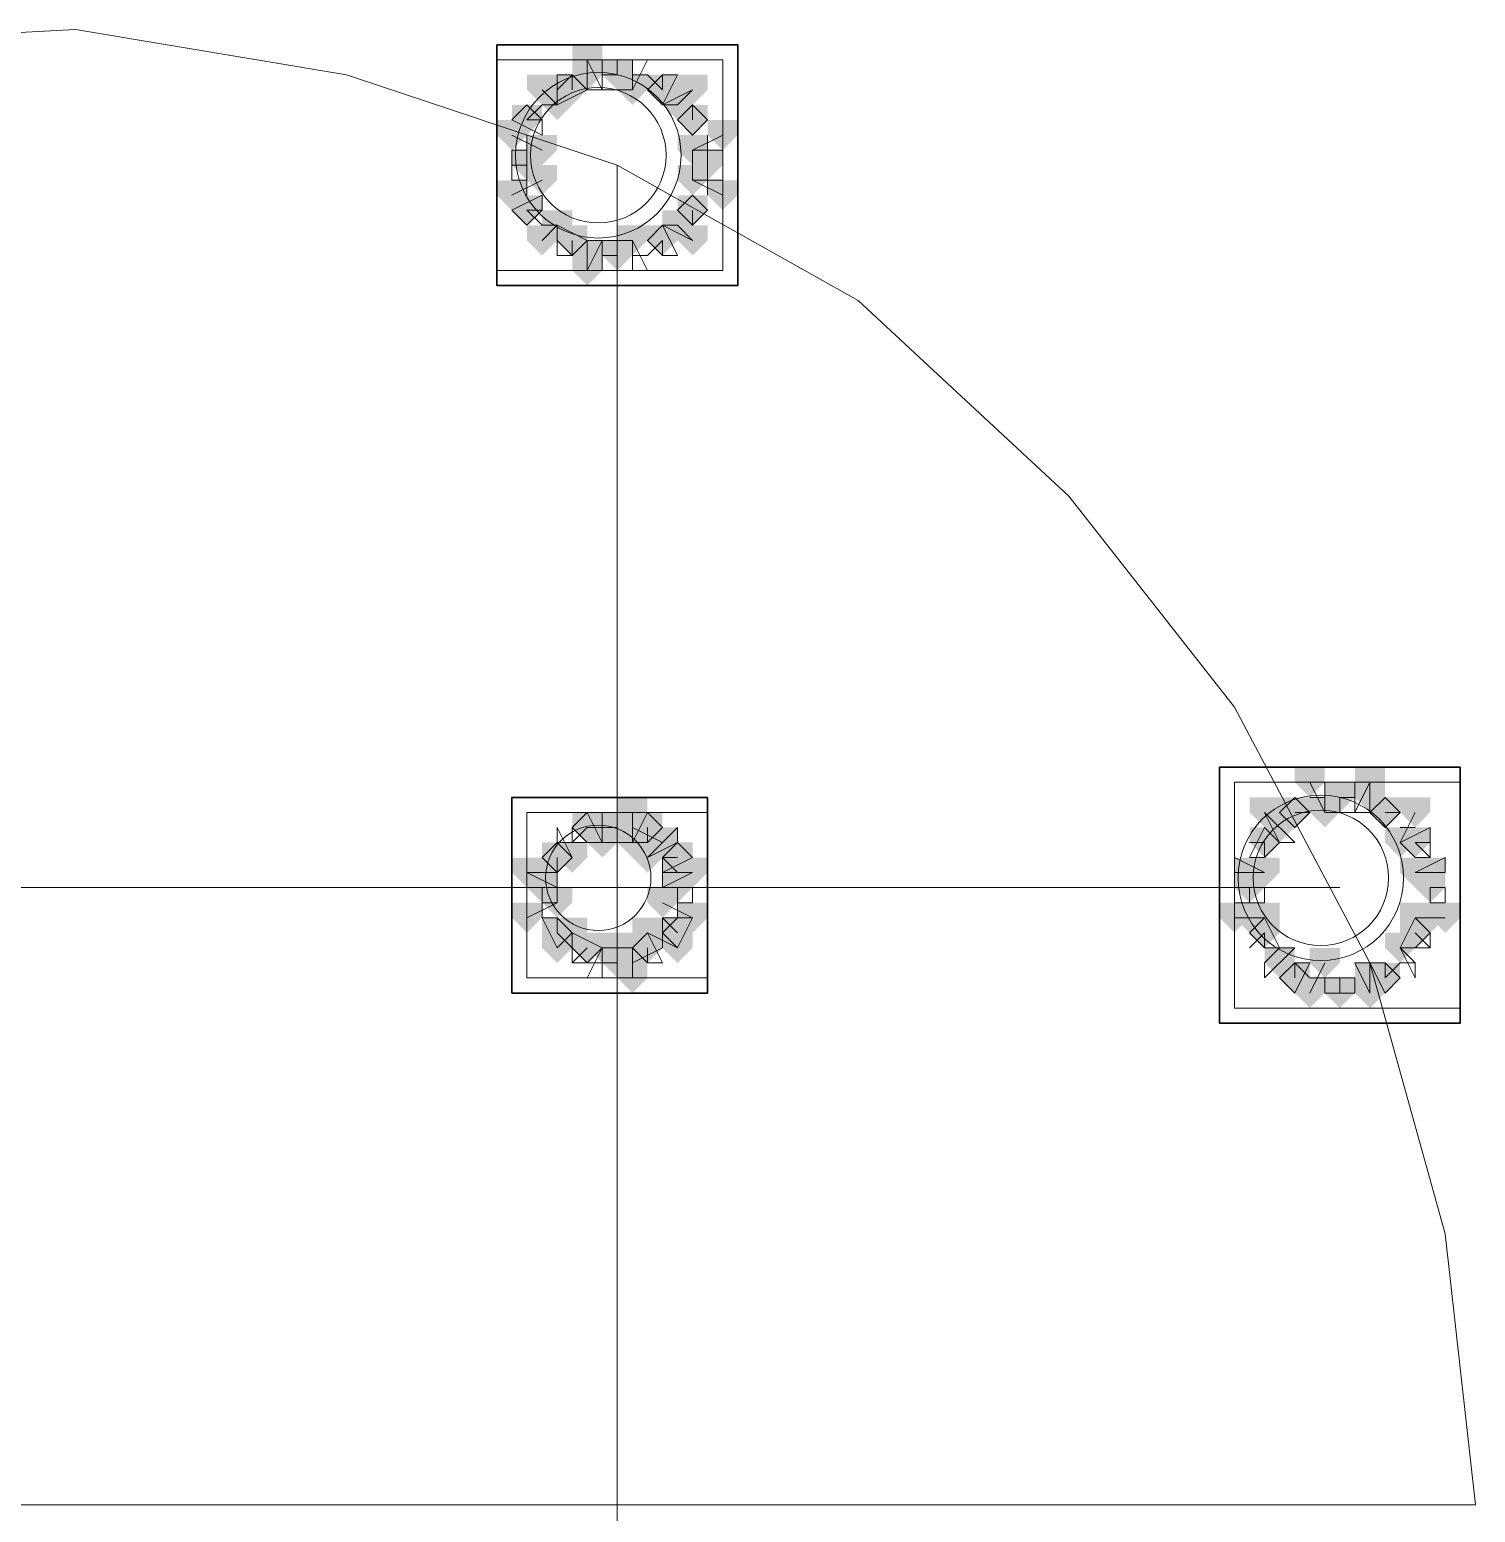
# Model space of a CAD drawing. Header units: millimetres. Extents: x 2315 to 4619, y 1334 to 1897.
# Drawn here: x 3472.16 to 3478.03, y 1541.67 to 1547.68 of the extents above; entities that cross this region are included whole.
import ezdxf

# ---------------------------------------------------------------- set-up
doc = ezdxf.new("R2010")
doc.units = ezdxf.units.MM
for name, color, linetype, true_color in [('PDF_10', 7, 'Continuous', 0x00b85c), ('PDF_AXIS', 7, 'Continuous', 0x00b85c), ('PDF_柱构件', 7, 'Continuous', 0x00b85c), ('PDF_转运站初步方案', 7, 'Continuous', 0x00b85c)]:
    doc.layers.add(name, color=color, linetype=linetype, true_color=true_color)
doc.layers.add('PDF_中心线层', color=1, linetype='Continuous')
doc.layers.add('PDF_粗实线层', color=7, linetype='Continuous')

msp = doc.modelspace()

# ---------------------------------------------------------------- hatches: boundary and pattern name
at = {"layer": 'PDF_10', "transparency": 33554559}
for points in [[(3474.5482, 1547.5601), (3474.4871, 1547.5601), (3474.4871, 1547.499), (3474.5482, 1547.4379), (3474.6093, 1547.499), (3474.6093, 1547.5601)], [(3474.5482, 1547.5601), (3474.4871, 1547.5601), (3474.4871, 1547.499), (3474.5482, 1547.4379), (3474.6093, 1547.499), (3474.6093, 1547.5601)], [(3474.365, 1547.499), (3474.3039, 1547.499), (3474.3039, 1547.4379), (3474.365, 1547.3768), (3474.426, 1547.4379), (3474.426, 1547.499)], [(3474.365, 1547.499), (3474.3039, 1547.499), (3474.3039, 1547.4379), (3474.365, 1547.3768), (3474.426, 1547.4379), (3474.426, 1547.499)], [(3474.7315, 1547.499), (3474.6704, 1547.499), (3474.6704, 1547.4379), (3474.7315, 1547.3768), (3474.7925, 1547.4379), (3474.7925, 1547.499)], [(3474.7315, 1547.499), (3474.6704, 1547.499), (3474.6704, 1547.4379), (3474.7315, 1547.3768), (3474.7925, 1547.4379), (3474.7925, 1547.499)], [(3474.1817, 1547.3768), (3474.1206, 1547.3768), (3474.1206, 1547.3157), (3474.1817, 1547.2547), (3474.2428, 1547.3157), (3474.2428, 1547.3768)], [(3474.1817, 1547.3768), (3474.1206, 1547.3768), (3474.1206, 1547.3157), (3474.1817, 1547.2547), (3474.2428, 1547.3157), (3474.2428, 1547.3768)], [(3474.8536, 1547.3768), (3474.7925, 1547.3768), (3474.7925, 1547.3157), (3474.8536, 1547.2547), (3474.9147, 1547.3157), (3474.9147, 1547.3768)], [(3474.8536, 1547.3768), (3474.7925, 1547.3768), (3474.7925, 1547.3157), (3474.8536, 1547.2547), (3474.9147, 1547.3157), (3474.9147, 1547.3768)], [(3474.8536, 1547.3768), (3474.7925, 1547.3768), (3474.7925, 1547.3157), (3474.8536, 1547.2547), (3474.9147, 1547.3157), (3474.9147, 1547.3768)], [(3474.1817, 1547.1936), (3474.1206, 1547.1936), (3474.1206, 1547.1325), (3474.1817, 1547.0714), (3474.2428, 1547.1325), (3474.2428, 1547.1936)], [(3474.1817, 1547.1936), (3474.1206, 1547.1936), (3474.1206, 1547.1325), (3474.1817, 1547.0714), (3474.2428, 1547.1325), (3474.2428, 1547.1936)], [(3474.9147, 1547.1936), (3474.8536, 1547.1936), (3474.8536, 1547.1325), (3474.9147, 1547.0714), (3474.9758, 1547.1325), (3474.9758, 1547.1936)], [(3474.9147, 1547.1936), (3474.8536, 1547.1936), (3474.8536, 1547.1325), (3474.9147, 1547.0714), (3474.9758, 1547.1325), (3474.9758, 1547.1936)], [(3474.9147, 1547.1936), (3474.8536, 1547.1936), (3474.8536, 1547.1325), (3474.9147, 1547.0714), (3474.9758, 1547.1325), (3474.9758, 1547.1936)], [(3474.1817, 1547.0103), (3474.1206, 1547.0103), (3474.1206, 1546.9493), (3474.1817, 1546.8882), (3474.2428, 1546.9493), (3474.2428, 1547.0103)], [(3474.1817, 1547.0103), (3474.1206, 1547.0103), (3474.1206, 1546.9493), (3474.1817, 1546.8882), (3474.2428, 1546.9493), (3474.2428, 1547.0103)], [(3474.8536, 1547.0103), (3474.7925, 1547.0103), (3474.7925, 1546.9493), (3474.8536, 1546.8882), (3474.9147, 1546.9493), (3474.9147, 1547.0103)], [(3474.8536, 1547.0103), (3474.7925, 1547.0103), (3474.7925, 1546.9493), (3474.8536, 1546.8882), (3474.9147, 1546.9493), (3474.9147, 1547.0103)], [(3474.8536, 1547.0103), (3474.7925, 1547.0103), (3474.7925, 1546.9493), (3474.8536, 1546.8882), (3474.9147, 1546.9493), (3474.9147, 1547.0103)], [(3474.365, 1546.8882), (3474.3039, 1546.8882), (3474.3039, 1546.8271), (3474.365, 1546.766), (3474.426, 1546.8271), (3474.426, 1546.8882)], [(3474.365, 1546.8882), (3474.3039, 1546.8882), (3474.3039, 1546.8271), (3474.365, 1546.766), (3474.426, 1546.8271), (3474.426, 1546.8882)], [(3474.7315, 1546.8882), (3474.6704, 1546.8882), (3474.6704, 1546.8271), (3474.7315, 1546.766), (3474.7925, 1546.8271), (3474.7925, 1546.8882)], [(3474.7315, 1546.8882), (3474.6704, 1546.8882), (3474.6704, 1546.8271), (3474.7315, 1546.766), (3474.7925, 1546.8271), (3474.7925, 1546.8882)], [(3474.5482, 1546.8271), (3474.4871, 1546.8271), (3474.4871, 1546.766), (3474.5482, 1546.7049), (3474.6093, 1546.766), (3474.6093, 1546.8271)], [(3474.5482, 1546.8271), (3474.4871, 1546.8271), (3474.4871, 1546.766), (3474.5482, 1546.7049), (3474.6093, 1546.766), (3474.6093, 1546.8271)], [(3477.4801, 1544.6282), (3477.419, 1544.6282), (3477.419, 1544.5671), (3477.4801, 1544.506), (3477.5412, 1544.5671), (3477.5412, 1544.6282)], [(3477.4801, 1544.6282), (3477.419, 1544.6282), (3477.419, 1544.5671), (3477.4801, 1544.506), (3477.5412, 1544.5671), (3477.5412, 1544.6282)], [(3477.2969, 1544.5671), (3477.2358, 1544.5671), (3477.2358, 1544.506), (3477.2969, 1544.4449), (3477.3579, 1544.506), (3477.3579, 1544.5671)], [(3477.2969, 1544.5671), (3477.2358, 1544.5671), (3477.2358, 1544.506), (3477.2969, 1544.4449), (3477.3579, 1544.506), (3477.3579, 1544.5671)], [(3477.2969, 1544.5671), (3477.2358, 1544.5671), (3477.2358, 1544.506), (3477.2969, 1544.4449), (3477.3579, 1544.506), (3477.3579, 1544.5671)], [(3477.6633, 1544.5671), (3477.6023, 1544.5671), (3477.6023, 1544.506), (3477.6633, 1544.4449), (3477.7244, 1544.506), (3477.7244, 1544.5671)], [(3477.6633, 1544.5671), (3477.6023, 1544.5671), (3477.6023, 1544.506), (3477.6633, 1544.4449), (3477.7244, 1544.506), (3477.7244, 1544.5671)], [(3477.6633, 1544.5671), (3477.6023, 1544.5671), (3477.6023, 1544.506), (3477.6633, 1544.4449), (3477.7244, 1544.506), (3477.7244, 1544.5671)], [(3474.426, 1544.506), (3474.365, 1544.506), (3474.365, 1544.4449), (3474.426, 1544.3839), (3474.4871, 1544.4449), (3474.4871, 1544.506)], [(3474.426, 1544.506), (3474.365, 1544.506), (3474.365, 1544.4449), (3474.426, 1544.3839), (3474.4871, 1544.4449), (3474.4871, 1544.506)], [(3474.5482, 1544.506), (3474.4871, 1544.506), (3474.4871, 1544.4449), (3474.5482, 1544.3839), (3474.6093, 1544.4449), (3474.6093, 1544.506)], [(3474.5482, 1544.506), (3474.4871, 1544.506), (3474.4871, 1544.4449), (3474.5482, 1544.3839), (3474.6093, 1544.4449), (3474.6093, 1544.506)], [(3474.6704, 1544.506), (3474.6093, 1544.506), (3474.6093, 1544.4449), (3474.6704, 1544.3839), (3474.7315, 1544.4449), (3474.7315, 1544.506)], [(3474.6704, 1544.506), (3474.6093, 1544.506), (3474.6093, 1544.4449), (3474.6704, 1544.3839), (3474.7315, 1544.4449), (3474.7315, 1544.506)], [(3477.1747, 1544.4449), (3477.1136, 1544.4449), (3477.1136, 1544.3839), (3477.1747, 1544.3228), (3477.2358, 1544.3839), (3477.2358, 1544.4449)], [(3477.1747, 1544.4449), (3477.1136, 1544.4449), (3477.1136, 1544.3839), (3477.1747, 1544.3228), (3477.2358, 1544.3839), (3477.2358, 1544.4449)], [(3477.7855, 1544.4449), (3477.7244, 1544.4449), (3477.7244, 1544.3839), (3477.7855, 1544.3228), (3477.8466, 1544.3839), (3477.8466, 1544.4449)], [(3477.7855, 1544.4449), (3477.7244, 1544.4449), (3477.7244, 1544.3839), (3477.7855, 1544.3228), (3477.8466, 1544.3839), (3477.8466, 1544.4449)], [(3474.3039, 1544.3839), (3474.2428, 1544.3839), (3474.2428, 1544.3228), (3474.3039, 1544.2617), (3474.365, 1544.3228), (3474.365, 1544.3839)], [(3474.3039, 1544.3839), (3474.2428, 1544.3839), (3474.2428, 1544.3228), (3474.3039, 1544.2617), (3474.365, 1544.3228), (3474.365, 1544.3839)], [(3474.3039, 1544.3839), (3474.2428, 1544.3839), (3474.2428, 1544.3228), (3474.3039, 1544.2617), (3474.365, 1544.3228), (3474.365, 1544.3839)], [(3474.7925, 1544.3839), (3474.7315, 1544.3839), (3474.7315, 1544.3228), (3474.7925, 1544.2617), (3474.8536, 1544.3228), (3474.8536, 1544.3839)], [(3474.7925, 1544.3839), (3474.7315, 1544.3839), (3474.7315, 1544.3228), (3474.7925, 1544.2617), (3474.8536, 1544.3228), (3474.8536, 1544.3839)], [(3474.2428, 1544.2617), (3474.1817, 1544.2617), (3474.1817, 1544.2006), (3474.2428, 1544.1395), (3474.3039, 1544.2006), (3474.3039, 1544.2617)], [(3474.2428, 1544.2617), (3474.1817, 1544.2617), (3474.1817, 1544.2006), (3474.2428, 1544.1395), (3474.3039, 1544.2006), (3474.3039, 1544.2617)], [(3474.7925, 1544.2617), (3474.7315, 1544.2617), (3474.7315, 1544.2006), (3474.7925, 1544.1395), (3474.8536, 1544.2006), (3474.8536, 1544.2617)], [(3474.7925, 1544.2617), (3474.7315, 1544.2617), (3474.7315, 1544.2006), (3474.7925, 1544.1395), (3474.8536, 1544.2006), (3474.8536, 1544.2617)], [(3477.1136, 1544.2617), (3477.0525, 1544.2617), (3477.0525, 1544.2006), (3477.1136, 1544.1395), (3477.1747, 1544.2006), (3477.1747, 1544.2617)], [(3477.1136, 1544.2617), (3477.0525, 1544.2617), (3477.0525, 1544.2006), (3477.1136, 1544.1395), (3477.1747, 1544.2006), (3477.1747, 1544.2617)], [(3477.1136, 1544.2617), (3477.0525, 1544.2617), (3477.0525, 1544.2006), (3477.1136, 1544.1395), (3477.1747, 1544.2006), (3477.1747, 1544.2617)], [(3477.8466, 1544.2617), (3477.7855, 1544.2617), (3477.7855, 1544.2006), (3477.8466, 1544.1395), (3477.9077, 1544.2006), (3477.9077, 1544.2617)], [(3477.8466, 1544.2617), (3477.7855, 1544.2617), (3477.7855, 1544.2006), (3477.8466, 1544.1395), (3477.9077, 1544.2006), (3477.9077, 1544.2617)], [(3474.3039, 1544.0784), (3474.2428, 1544.0784), (3474.2428, 1544.0174), (3474.3039, 1543.9563), (3474.365, 1544.0174), (3474.365, 1544.0784)], [(3474.3039, 1544.0784), (3474.2428, 1544.0784), (3474.2428, 1544.0174), (3474.3039, 1543.9563), (3474.365, 1544.0174), (3474.365, 1544.0784)], [(3474.7925, 1544.0784), (3474.7315, 1544.0784), (3474.7315, 1544.0174), (3474.7925, 1543.9563), (3474.8536, 1544.0174), (3474.8536, 1544.0784)], [(3474.7925, 1544.0784), (3474.7315, 1544.0784), (3474.7315, 1544.0174), (3474.7925, 1543.9563), (3474.8536, 1544.0174), (3474.8536, 1544.0784)], [(3477.1747, 1544.0784), (3477.1136, 1544.0784), (3477.1136, 1544.0174), (3477.1747, 1543.9563), (3477.2358, 1544.0174), (3477.2358, 1544.0784)], [(3477.1747, 1544.0784), (3477.1136, 1544.0784), (3477.1136, 1544.0174), (3477.1747, 1543.9563), (3477.2358, 1544.0174), (3477.2358, 1544.0784)], [(3477.7855, 1544.0784), (3477.7244, 1544.0784), (3477.7244, 1544.0174), (3477.7855, 1543.9563), (3477.8466, 1544.0174), (3477.8466, 1544.0784)], [(3477.7855, 1544.0784), (3477.7244, 1544.0784), (3477.7244, 1544.0174), (3477.7855, 1543.9563), (3477.8466, 1544.0174), (3477.8466, 1544.0784)], [(3474.426, 1544.0174), (3474.365, 1544.0174), (3474.365, 1543.9563), (3474.426, 1543.8952), (3474.4871, 1543.9563), (3474.4871, 1544.0174)], [(3474.426, 1544.0174), (3474.365, 1544.0174), (3474.365, 1543.9563), (3474.426, 1543.8952), (3474.4871, 1543.9563), (3474.4871, 1544.0174)], [(3474.6704, 1544.0174), (3474.6093, 1544.0174), (3474.6093, 1543.9563), (3474.6704, 1543.8952), (3474.7315, 1543.9563), (3474.7315, 1544.0174)], [(3474.6704, 1544.0174), (3474.6093, 1544.0174), (3474.6093, 1543.9563), (3474.6704, 1543.8952), (3474.7315, 1543.9563), (3474.7315, 1544.0174)], [(3474.5482, 1543.9563), (3474.4871, 1543.9563), (3474.4871, 1543.8952), (3474.5482, 1543.8341), (3474.6093, 1543.8952), (3474.6093, 1543.9563)], [(3474.5482, 1543.9563), (3474.4871, 1543.9563), (3474.4871, 1543.8952), (3474.5482, 1543.8341), (3474.6093, 1543.8952), (3474.6093, 1543.9563)], [(3477.2969, 1543.8952), (3477.2358, 1543.8952), (3477.2358, 1543.8341), (3477.2969, 1543.773), (3477.3579, 1543.8341), (3477.3579, 1543.8952)], [(3477.2969, 1543.8952), (3477.2358, 1543.8952), (3477.2358, 1543.8341), (3477.2969, 1543.773), (3477.3579, 1543.8341), (3477.3579, 1543.8952)], [(3477.6633, 1543.8952), (3477.6023, 1543.8952), (3477.6023, 1543.8341), (3477.6633, 1543.773), (3477.7244, 1543.8341), (3477.7244, 1543.8952)], [(3477.6633, 1543.8952), (3477.6023, 1543.8952), (3477.6023, 1543.8341), (3477.6633, 1543.773), (3477.7244, 1543.8341), (3477.7244, 1543.8952)], [(3477.4801, 1543.8341), (3477.419, 1543.8341), (3477.419, 1543.773), (3477.4801, 1543.712), (3477.5412, 1543.773), (3477.5412, 1543.8341)], [(3477.4801, 1543.8341), (3477.419, 1543.8341), (3477.419, 1543.773), (3477.4801, 1543.712), (3477.5412, 1543.773), (3477.5412, 1543.8341)]]:
    msp.add_hatch(color=256, dxfattribs=at).paths.add_polyline_path(points)
at = {"layer": 'PDF_柱构件', "transparency": 33554559}
for points in [[(3474.426, 1547.6211), (3474.365, 1547.6211), (3474.365, 1547.5601), (3474.426, 1547.499), (3474.4871, 1547.5601), (3474.4871, 1547.6211)], [(3474.426, 1547.5601), (3474.365, 1547.5601), (3474.365, 1547.499), (3474.426, 1547.4379), (3474.4871, 1547.499), (3474.4871, 1547.5601)], [(3474.2428, 1547.499), (3474.1817, 1547.499), (3474.1817, 1547.4379), (3474.2428, 1547.3768), (3474.3039, 1547.4379), (3474.3039, 1547.499)], [(3474.6093, 1547.499), (3474.5482, 1547.499), (3474.5482, 1547.4379), (3474.6093, 1547.3768), (3474.6704, 1547.4379), (3474.6704, 1547.499)], [(3474.8536, 1547.499), (3474.7925, 1547.499), (3474.7925, 1547.4379), (3474.8536, 1547.3768), (3474.9147, 1547.4379), (3474.9147, 1547.499)], [(3474.3039, 1547.4379), (3474.2428, 1547.4379), (3474.2428, 1547.3768), (3474.3039, 1547.3157), (3474.365, 1547.3768), (3474.365, 1547.4379)], [(3474.7925, 1547.4379), (3474.7315, 1547.4379), (3474.7315, 1547.3768), (3474.7925, 1547.3157), (3474.8536, 1547.3768), (3474.8536, 1547.4379)], [(3474.1206, 1547.3157), (3474.0596, 1547.3157), (3474.0596, 1547.2547), (3474.1206, 1547.1936), (3474.1817, 1547.2547), (3474.1817, 1547.3157)], [(3474.9758, 1547.3157), (3474.9147, 1547.3157), (3474.9147, 1547.2547), (3474.9758, 1547.1936), (3475.0369, 1547.2547), (3475.0369, 1547.3157)], [(3474.2428, 1547.2547), (3474.1817, 1547.2547), (3474.1817, 1547.1936), (3474.2428, 1547.1325), (3474.3039, 1547.1936), (3474.3039, 1547.2547)], [(3474.8536, 1547.2547), (3474.7925, 1547.2547), (3474.7925, 1547.1936), (3474.8536, 1547.1325), (3474.9147, 1547.1936), (3474.9147, 1547.2547)], [(3474.2428, 1547.1325), (3474.1817, 1547.1325), (3474.1817, 1547.0714), (3474.2428, 1547.0103), (3474.3039, 1547.0714), (3474.3039, 1547.1325)], [(3474.8536, 1547.1325), (3474.7925, 1547.1325), (3474.7925, 1547.0714), (3474.8536, 1547.0103), (3474.9147, 1547.0714), (3474.9147, 1547.1325)], [(3474.1206, 1547.0714), (3474.0596, 1547.0714), (3474.0596, 1547.0103), (3474.1206, 1546.9493), (3474.1817, 1547.0103), (3474.1817, 1547.0714)], [(3474.9758, 1547.0714), (3474.9147, 1547.0714), (3474.9147, 1547.0103), (3474.9758, 1546.9493), (3475.0369, 1547.0103), (3475.0369, 1547.0714)], [(3474.3039, 1546.9493), (3474.2428, 1546.9493), (3474.2428, 1546.8882), (3474.3039, 1546.8271), (3474.365, 1546.8882), (3474.365, 1546.9493)], [(3474.7925, 1546.9493), (3474.7315, 1546.9493), (3474.7315, 1546.8882), (3474.7925, 1546.8271), (3474.8536, 1546.8882), (3474.8536, 1546.9493)], [(3474.2428, 1546.8882), (3474.1817, 1546.8882), (3474.1817, 1546.8271), (3474.2428, 1546.766), (3474.3039, 1546.8271), (3474.3039, 1546.8882)], [(3474.6093, 1546.8882), (3474.5482, 1546.8882), (3474.5482, 1546.8271), (3474.6093, 1546.766), (3474.6704, 1546.8271), (3474.6704, 1546.8882)], [(3474.8536, 1546.8882), (3474.7925, 1546.8882), (3474.7925, 1546.8271), (3474.8536, 1546.766), (3474.9147, 1546.8271), (3474.9147, 1546.8882)], [(3474.426, 1546.8271), (3474.365, 1546.8271), (3474.365, 1546.766), (3474.426, 1546.7049), (3474.4871, 1546.766), (3474.4871, 1546.8271)], [(3474.426, 1546.766), (3474.365, 1546.766), (3474.365, 1546.7049), (3474.426, 1546.6439), (3474.4871, 1546.7049), (3474.4871, 1546.766)], [(3477.3579, 1544.6893), (3477.2969, 1544.6893), (3477.2969, 1544.6282), (3477.3579, 1544.5671), (3477.419, 1544.6282), (3477.419, 1544.6893)], [(3477.6023, 1544.6893), (3477.5412, 1544.6893), (3477.5412, 1544.6282), (3477.6023, 1544.5671), (3477.6633, 1544.6282), (3477.6633, 1544.6893)], [(3477.6023, 1544.6282), (3477.5412, 1544.6282), (3477.5412, 1544.5671), (3477.6023, 1544.506), (3477.6633, 1544.5671), (3477.6633, 1544.6282)], [(3474.6093, 1544.5671), (3474.5482, 1544.5671), (3474.5482, 1544.506), (3474.6093, 1544.4449), (3474.6704, 1544.506), (3474.6704, 1544.5671)], [(3477.1747, 1544.5671), (3477.1136, 1544.5671), (3477.1136, 1544.506), (3477.1747, 1544.4449), (3477.2358, 1544.506), (3477.2358, 1544.5671)], [(3477.419, 1544.5671), (3477.3579, 1544.5671), (3477.3579, 1544.506), (3477.419, 1544.4449), (3477.4801, 1544.506), (3477.4801, 1544.5671)], [(3477.7855, 1544.5671), (3477.7244, 1544.5671), (3477.7244, 1544.506), (3477.7855, 1544.4449), (3477.8466, 1544.506), (3477.8466, 1544.5671)], [(3474.6093, 1544.506), (3474.5482, 1544.506), (3474.5482, 1544.4449), (3474.6093, 1544.3839), (3474.6704, 1544.4449), (3474.6704, 1544.506)], [(3477.2358, 1544.506), (3477.1747, 1544.506), (3477.1747, 1544.4449), (3477.2358, 1544.3839), (3477.2969, 1544.4449), (3477.2969, 1544.506)], [(3474.4871, 1544.4449), (3474.426, 1544.4449), (3474.426, 1544.3839), (3474.4871, 1544.3228), (3474.5482, 1544.3839), (3474.5482, 1544.4449)], [(3474.6093, 1544.4449), (3474.5482, 1544.4449), (3474.5482, 1544.3839), (3474.6093, 1544.3228), (3474.6704, 1544.3839), (3474.6704, 1544.4449)], [(3474.7315, 1544.4449), (3474.6704, 1544.4449), (3474.6704, 1544.3839), (3474.7315, 1544.3228), (3474.7925, 1544.3839), (3474.7925, 1544.4449)], [(3477.7244, 1544.4449), (3477.6633, 1544.4449), (3477.6633, 1544.3839), (3477.7244, 1544.3228), (3477.7855, 1544.3839), (3477.7855, 1544.4449)], [(3474.365, 1544.3839), (3474.3039, 1544.3839), (3474.3039, 1544.3228), (3474.365, 1544.2617), (3474.426, 1544.3228), (3474.426, 1544.3839)], [(3474.6704, 1544.3839), (3474.6093, 1544.3839), (3474.6093, 1544.3228), (3474.6704, 1544.2617), (3474.7315, 1544.3228), (3474.7315, 1544.3839)], [(3474.1817, 1544.3228), (3474.1206, 1544.3228), (3474.1206, 1544.2617), (3474.1817, 1544.2006), (3474.2428, 1544.2617), (3474.2428, 1544.3228)], [(3474.2428, 1544.3228), (3474.1817, 1544.3228), (3474.1817, 1544.2617), (3474.2428, 1544.2006), (3474.3039, 1544.2617), (3474.3039, 1544.3228)], [(3474.7925, 1544.3228), (3474.7315, 1544.3228), (3474.7315, 1544.2617), (3474.7925, 1544.2006), (3474.8536, 1544.2617), (3474.8536, 1544.3228)], [(3474.8536, 1544.3228), (3474.7925, 1544.3228), (3474.7925, 1544.2617), (3474.8536, 1544.2006), (3474.9147, 1544.2617), (3474.9147, 1544.3228)], [(3477.1136, 1544.3228), (3477.0525, 1544.3228), (3477.0525, 1544.2617), (3477.1136, 1544.2006), (3477.1747, 1544.2617), (3477.1747, 1544.3228)], [(3477.1747, 1544.3228), (3477.1136, 1544.3228), (3477.1136, 1544.2617), (3477.1747, 1544.2006), (3477.2358, 1544.2617), (3477.2358, 1544.3228)], [(3477.7855, 1544.3228), (3477.7244, 1544.3228), (3477.7244, 1544.2617), (3477.7855, 1544.2006), (3477.8466, 1544.2617), (3477.8466, 1544.3228)], [(3477.8466, 1544.3228), (3477.7855, 1544.3228), (3477.7855, 1544.2617), (3477.8466, 1544.2006), (3477.9077, 1544.2617), (3477.9077, 1544.3228)], [(3474.3039, 1544.2006), (3474.2428, 1544.2006), (3474.2428, 1544.1395), (3474.3039, 1544.0784), (3474.365, 1544.1395), (3474.365, 1544.2006)], [(3474.7315, 1544.2006), (3474.6704, 1544.2006), (3474.6704, 1544.1395), (3474.7315, 1544.0784), (3474.7925, 1544.1395), (3474.7925, 1544.2006)], [(3474.1817, 1544.1395), (3474.1206, 1544.1395), (3474.1206, 1544.0784), (3474.1817, 1544.0174), (3474.2428, 1544.0784), (3474.2428, 1544.1395)], [(3474.8536, 1544.1395), (3474.7925, 1544.1395), (3474.7925, 1544.0784), (3474.8536, 1544.0174), (3474.9147, 1544.0784), (3474.9147, 1544.1395)], [(3477.0525, 1544.1395), (3476.9915, 1544.1395), (3476.9915, 1544.0784), (3477.0525, 1544.0174), (3477.1136, 1544.0784), (3477.1136, 1544.1395)], [(3477.1136, 1544.1395), (3477.0525, 1544.1395), (3477.0525, 1544.0784), (3477.1136, 1544.0174), (3477.1747, 1544.0784), (3477.1747, 1544.1395)], [(3477.1747, 1544.1395), (3477.1136, 1544.1395), (3477.1136, 1544.0784), (3477.1747, 1544.0174), (3477.2358, 1544.0784), (3477.2358, 1544.1395)], [(3477.7855, 1544.1395), (3477.7244, 1544.1395), (3477.7244, 1544.0784), (3477.7855, 1544.0174), (3477.8466, 1544.0784), (3477.8466, 1544.1395)], [(3477.8466, 1544.1395), (3477.7855, 1544.1395), (3477.7855, 1544.0784), (3477.8466, 1544.0174), (3477.9077, 1544.0784), (3477.9077, 1544.1395)], [(3477.9077, 1544.1395), (3477.8466, 1544.1395), (3477.8466, 1544.0784), (3477.9077, 1544.0174), (3477.9688, 1544.0784), (3477.9688, 1544.1395)], [(3474.365, 1544.0784), (3474.3039, 1544.0784), (3474.3039, 1544.0174), (3474.365, 1543.9563), (3474.426, 1544.0174), (3474.426, 1544.0784)], [(3474.6704, 1544.0784), (3474.6093, 1544.0784), (3474.6093, 1544.0174), (3474.6704, 1543.9563), (3474.7315, 1544.0174), (3474.7315, 1544.0784)], [(3474.3039, 1544.0174), (3474.2428, 1544.0174), (3474.2428, 1543.9563), (3474.3039, 1543.8952), (3474.365, 1543.9563), (3474.365, 1544.0174)], [(3474.4871, 1544.0174), (3474.426, 1544.0174), (3474.426, 1543.9563), (3474.4871, 1543.8952), (3474.5482, 1543.9563), (3474.5482, 1544.0174)], [(3474.6093, 1544.0174), (3474.5482, 1544.0174), (3474.5482, 1543.9563), (3474.6093, 1543.8952), (3474.6704, 1543.9563), (3474.6704, 1544.0174)], [(3474.7925, 1544.0174), (3474.7315, 1544.0174), (3474.7315, 1543.9563), (3474.7925, 1543.8952), (3474.8536, 1543.9563), (3474.8536, 1544.0174)], [(3477.7244, 1544.0174), (3477.6633, 1544.0174), (3477.6633, 1543.9563), (3477.7244, 1543.8952), (3477.7855, 1543.9563), (3477.7855, 1544.0174)], [(3474.6093, 1543.9563), (3474.5482, 1543.9563), (3474.5482, 1543.8952), (3474.6093, 1543.8341), (3474.6704, 1543.8952), (3474.6704, 1543.9563)], [(3477.2358, 1543.9563), (3477.1747, 1543.9563), (3477.1747, 1543.8952), (3477.2358, 1543.8341), (3477.2969, 1543.8952), (3477.2969, 1543.9563)], [(3477.419, 1543.9563), (3477.3579, 1543.9563), (3477.3579, 1543.8952), (3477.419, 1543.8341), (3477.4801, 1543.8952), (3477.4801, 1543.9563)], [(3474.6093, 1543.8952), (3474.5482, 1543.8952), (3474.5482, 1543.8341), (3474.6093, 1543.773), (3474.6704, 1543.8341), (3474.6704, 1543.8952)], [(3477.6023, 1543.8952), (3477.5412, 1543.8952), (3477.5412, 1543.8341), (3477.6023, 1543.773), (3477.6633, 1543.8341), (3477.6633, 1543.8952)], [(3477.3579, 1543.8341), (3477.2969, 1543.8341), (3477.2969, 1543.773), (3477.3579, 1543.712), (3477.419, 1543.773), (3477.419, 1543.8341)], [(3477.6023, 1543.8341), (3477.5412, 1543.8341), (3477.5412, 1543.773), (3477.6023, 1543.712), (3477.6633, 1543.773), (3477.6633, 1543.8341)]]:
    msp.add_hatch(color=256, dxfattribs=at).paths.add_polyline_path(points)
at = {"layer": 'PDF_转运站初步方案', "transparency": 33554559}
for points in [[(3474.5482, 1547.5601), (3474.4871, 1547.5601), (3474.4871, 1547.499), (3474.5482, 1547.4379), (3474.6093, 1547.499), (3474.6093, 1547.5601)], [(3474.5482, 1547.5601), (3474.4871, 1547.5601), (3474.4871, 1547.499), (3474.5482, 1547.4379), (3474.6093, 1547.499), (3474.6093, 1547.5601)], [(3474.365, 1547.499), (3474.3039, 1547.499), (3474.3039, 1547.4379), (3474.365, 1547.3768), (3474.426, 1547.4379), (3474.426, 1547.499)], [(3474.365, 1547.499), (3474.3039, 1547.499), (3474.3039, 1547.4379), (3474.365, 1547.3768), (3474.426, 1547.4379), (3474.426, 1547.499)], [(3474.7315, 1547.499), (3474.6704, 1547.499), (3474.6704, 1547.4379), (3474.7315, 1547.3768), (3474.7925, 1547.4379), (3474.7925, 1547.499)], [(3474.7315, 1547.499), (3474.6704, 1547.499), (3474.6704, 1547.4379), (3474.7315, 1547.3768), (3474.7925, 1547.4379), (3474.7925, 1547.499)], [(3474.1817, 1547.3768), (3474.1206, 1547.3768), (3474.1206, 1547.3157), (3474.1817, 1547.2547), (3474.2428, 1547.3157), (3474.2428, 1547.3768)], [(3474.1817, 1547.3768), (3474.1206, 1547.3768), (3474.1206, 1547.3157), (3474.1817, 1547.2547), (3474.2428, 1547.3157), (3474.2428, 1547.3768)], [(3474.8536, 1547.3768), (3474.7925, 1547.3768), (3474.7925, 1547.3157), (3474.8536, 1547.2547), (3474.9147, 1547.3157), (3474.9147, 1547.3768)], [(3474.8536, 1547.3768), (3474.7925, 1547.3768), (3474.7925, 1547.3157), (3474.8536, 1547.2547), (3474.9147, 1547.3157), (3474.9147, 1547.3768)], [(3474.1817, 1547.1936), (3474.1206, 1547.1936), (3474.1206, 1547.1325), (3474.1817, 1547.0714), (3474.2428, 1547.1325), (3474.2428, 1547.1936)], [(3474.1817, 1547.1936), (3474.1206, 1547.1936), (3474.1206, 1547.1325), (3474.1817, 1547.0714), (3474.2428, 1547.1325), (3474.2428, 1547.1936)], [(3474.9147, 1547.1936), (3474.8536, 1547.1936), (3474.8536, 1547.1325), (3474.9147, 1547.0714), (3474.9758, 1547.1325), (3474.9758, 1547.1936)], [(3474.9147, 1547.1936), (3474.8536, 1547.1936), (3474.8536, 1547.1325), (3474.9147, 1547.0714), (3474.9758, 1547.1325), (3474.9758, 1547.1936)], [(3474.1817, 1547.0103), (3474.1206, 1547.0103), (3474.1206, 1546.9493), (3474.1817, 1546.8882), (3474.2428, 1546.9493), (3474.2428, 1547.0103)], [(3474.1817, 1547.0103), (3474.1206, 1547.0103), (3474.1206, 1546.9493), (3474.1817, 1546.8882), (3474.2428, 1546.9493), (3474.2428, 1547.0103)], [(3474.8536, 1547.0103), (3474.7925, 1547.0103), (3474.7925, 1546.9493), (3474.8536, 1546.8882), (3474.9147, 1546.9493), (3474.9147, 1547.0103)], [(3474.8536, 1547.0103), (3474.7925, 1547.0103), (3474.7925, 1546.9493), (3474.8536, 1546.8882), (3474.9147, 1546.9493), (3474.9147, 1547.0103)], [(3474.365, 1546.8882), (3474.3039, 1546.8882), (3474.3039, 1546.8271), (3474.365, 1546.766), (3474.426, 1546.8271), (3474.426, 1546.8882)], [(3474.365, 1546.8882), (3474.3039, 1546.8882), (3474.3039, 1546.8271), (3474.365, 1546.766), (3474.426, 1546.8271), (3474.426, 1546.8882)], [(3474.7315, 1546.8882), (3474.6704, 1546.8882), (3474.6704, 1546.8271), (3474.7315, 1546.766), (3474.7925, 1546.8271), (3474.7925, 1546.8882)], [(3474.7315, 1546.8882), (3474.6704, 1546.8882), (3474.6704, 1546.8271), (3474.7315, 1546.766), (3474.7925, 1546.8271), (3474.7925, 1546.8882)], [(3474.5482, 1546.8271), (3474.4871, 1546.8271), (3474.4871, 1546.766), (3474.5482, 1546.7049), (3474.6093, 1546.766), (3474.6093, 1546.8271)], [(3474.5482, 1546.8271), (3474.4871, 1546.8271), (3474.4871, 1546.766), (3474.5482, 1546.7049), (3474.6093, 1546.766), (3474.6093, 1546.8271)], [(3477.4801, 1544.6282), (3477.419, 1544.6282), (3477.419, 1544.5671), (3477.4801, 1544.506), (3477.5412, 1544.5671), (3477.5412, 1544.6282)], [(3477.4801, 1544.6282), (3477.419, 1544.6282), (3477.419, 1544.5671), (3477.4801, 1544.506), (3477.5412, 1544.5671), (3477.5412, 1544.6282)], [(3477.2969, 1544.5671), (3477.2358, 1544.5671), (3477.2358, 1544.506), (3477.2969, 1544.4449), (3477.3579, 1544.506), (3477.3579, 1544.5671)], [(3477.2969, 1544.5671), (3477.2358, 1544.5671), (3477.2358, 1544.506), (3477.2969, 1544.4449), (3477.3579, 1544.506), (3477.3579, 1544.5671)], [(3477.6633, 1544.5671), (3477.6023, 1544.5671), (3477.6023, 1544.506), (3477.6633, 1544.4449), (3477.7244, 1544.506), (3477.7244, 1544.5671)], [(3477.6633, 1544.5671), (3477.6023, 1544.5671), (3477.6023, 1544.506), (3477.6633, 1544.4449), (3477.7244, 1544.506), (3477.7244, 1544.5671)], [(3474.426, 1544.506), (3474.365, 1544.506), (3474.365, 1544.4449), (3474.426, 1544.3839), (3474.4871, 1544.4449), (3474.4871, 1544.506)], [(3474.426, 1544.506), (3474.365, 1544.506), (3474.365, 1544.4449), (3474.426, 1544.3839), (3474.4871, 1544.4449), (3474.4871, 1544.506)], [(3474.5482, 1544.506), (3474.4871, 1544.506), (3474.4871, 1544.4449), (3474.5482, 1544.3839), (3474.6093, 1544.4449), (3474.6093, 1544.506)], [(3474.5482, 1544.506), (3474.4871, 1544.506), (3474.4871, 1544.4449), (3474.5482, 1544.3839), (3474.6093, 1544.4449), (3474.6093, 1544.506)], [(3474.6704, 1544.506), (3474.6093, 1544.506), (3474.6093, 1544.4449), (3474.6704, 1544.3839), (3474.7315, 1544.4449), (3474.7315, 1544.506)], [(3474.6704, 1544.506), (3474.6093, 1544.506), (3474.6093, 1544.4449), (3474.6704, 1544.3839), (3474.7315, 1544.4449), (3474.7315, 1544.506)], [(3477.1747, 1544.4449), (3477.1136, 1544.4449), (3477.1136, 1544.3839), (3477.1747, 1544.3228), (3477.2358, 1544.3839), (3477.2358, 1544.4449)], [(3477.1747, 1544.4449), (3477.1136, 1544.4449), (3477.1136, 1544.3839), (3477.1747, 1544.3228), (3477.2358, 1544.3839), (3477.2358, 1544.4449)], [(3477.7855, 1544.4449), (3477.7244, 1544.4449), (3477.7244, 1544.3839), (3477.7855, 1544.3228), (3477.8466, 1544.3839), (3477.8466, 1544.4449)], [(3477.7855, 1544.4449), (3477.7244, 1544.4449), (3477.7244, 1544.3839), (3477.7855, 1544.3228), (3477.8466, 1544.3839), (3477.8466, 1544.4449)], [(3474.3039, 1544.3839), (3474.2428, 1544.3839), (3474.2428, 1544.3228), (3474.3039, 1544.2617), (3474.365, 1544.3228), (3474.365, 1544.3839)], [(3474.3039, 1544.3839), (3474.2428, 1544.3839), (3474.2428, 1544.3228), (3474.3039, 1544.2617), (3474.365, 1544.3228), (3474.365, 1544.3839)], [(3474.7925, 1544.3839), (3474.7315, 1544.3839), (3474.7315, 1544.3228), (3474.7925, 1544.2617), (3474.8536, 1544.3228), (3474.8536, 1544.3839)], [(3474.7925, 1544.3839), (3474.7315, 1544.3839), (3474.7315, 1544.3228), (3474.7925, 1544.2617), (3474.8536, 1544.3228), (3474.8536, 1544.3839)], [(3474.2428, 1544.2617), (3474.1817, 1544.2617), (3474.1817, 1544.2006), (3474.2428, 1544.1395), (3474.3039, 1544.2006), (3474.3039, 1544.2617)], [(3474.2428, 1544.2617), (3474.1817, 1544.2617), (3474.1817, 1544.2006), (3474.2428, 1544.1395), (3474.3039, 1544.2006), (3474.3039, 1544.2617)], [(3474.7925, 1544.2617), (3474.7315, 1544.2617), (3474.7315, 1544.2006), (3474.7925, 1544.1395), (3474.8536, 1544.2006), (3474.8536, 1544.2617)], [(3474.7925, 1544.2617), (3474.7315, 1544.2617), (3474.7315, 1544.2006), (3474.7925, 1544.1395), (3474.8536, 1544.2006), (3474.8536, 1544.2617)], [(3477.1136, 1544.2617), (3477.0525, 1544.2617), (3477.0525, 1544.2006), (3477.1136, 1544.1395), (3477.1747, 1544.2006), (3477.1747, 1544.2617)], [(3477.1136, 1544.2617), (3477.0525, 1544.2617), (3477.0525, 1544.2006), (3477.1136, 1544.1395), (3477.1747, 1544.2006), (3477.1747, 1544.2617)], [(3477.8466, 1544.2617), (3477.7855, 1544.2617), (3477.7855, 1544.2006), (3477.8466, 1544.1395), (3477.9077, 1544.2006), (3477.9077, 1544.2617)], [(3477.8466, 1544.2617), (3477.7855, 1544.2617), (3477.7855, 1544.2006), (3477.8466, 1544.1395), (3477.9077, 1544.2006), (3477.9077, 1544.2617)], [(3474.3039, 1544.0784), (3474.2428, 1544.0784), (3474.2428, 1544.0174), (3474.3039, 1543.9563), (3474.365, 1544.0174), (3474.365, 1544.0784)], [(3474.3039, 1544.0784), (3474.2428, 1544.0784), (3474.2428, 1544.0174), (3474.3039, 1543.9563), (3474.365, 1544.0174), (3474.365, 1544.0784)], [(3474.7925, 1544.0784), (3474.7315, 1544.0784), (3474.7315, 1544.0174), (3474.7925, 1543.9563), (3474.8536, 1544.0174), (3474.8536, 1544.0784)], [(3474.7925, 1544.0784), (3474.7315, 1544.0784), (3474.7315, 1544.0174), (3474.7925, 1543.9563), (3474.8536, 1544.0174), (3474.8536, 1544.0784)], [(3477.1747, 1544.0784), (3477.1136, 1544.0784), (3477.1136, 1544.0174), (3477.1747, 1543.9563), (3477.2358, 1544.0174), (3477.2358, 1544.0784)], [(3477.1747, 1544.0784), (3477.1136, 1544.0784), (3477.1136, 1544.0174), (3477.1747, 1543.9563), (3477.2358, 1544.0174), (3477.2358, 1544.0784)], [(3477.7855, 1544.0784), (3477.7244, 1544.0784), (3477.7244, 1544.0174), (3477.7855, 1543.9563), (3477.8466, 1544.0174), (3477.8466, 1544.0784)], [(3477.7855, 1544.0784), (3477.7244, 1544.0784), (3477.7244, 1544.0174), (3477.7855, 1543.9563), (3477.8466, 1544.0174), (3477.8466, 1544.0784)], [(3474.426, 1544.0174), (3474.365, 1544.0174), (3474.365, 1543.9563), (3474.426, 1543.8952), (3474.4871, 1543.9563), (3474.4871, 1544.0174)], [(3474.426, 1544.0174), (3474.365, 1544.0174), (3474.365, 1543.9563), (3474.426, 1543.8952), (3474.4871, 1543.9563), (3474.4871, 1544.0174)], [(3474.6704, 1544.0174), (3474.6093, 1544.0174), (3474.6093, 1543.9563), (3474.6704, 1543.8952), (3474.7315, 1543.9563), (3474.7315, 1544.0174)], [(3474.6704, 1544.0174), (3474.6093, 1544.0174), (3474.6093, 1543.9563), (3474.6704, 1543.8952), (3474.7315, 1543.9563), (3474.7315, 1544.0174)], [(3474.5482, 1543.9563), (3474.4871, 1543.9563), (3474.4871, 1543.8952), (3474.5482, 1543.8341), (3474.6093, 1543.8952), (3474.6093, 1543.9563)], [(3474.5482, 1543.9563), (3474.4871, 1543.9563), (3474.4871, 1543.8952), (3474.5482, 1543.8341), (3474.6093, 1543.8952), (3474.6093, 1543.9563)], [(3477.2969, 1543.8952), (3477.2358, 1543.8952), (3477.2358, 1543.8341), (3477.2969, 1543.773), (3477.3579, 1543.8341), (3477.3579, 1543.8952)], [(3477.2969, 1543.8952), (3477.2358, 1543.8952), (3477.2358, 1543.8341), (3477.2969, 1543.773), (3477.3579, 1543.8341), (3477.3579, 1543.8952)], [(3477.6633, 1543.8952), (3477.6023, 1543.8952), (3477.6023, 1543.8341), (3477.6633, 1543.773), (3477.7244, 1543.8341), (3477.7244, 1543.8952)], [(3477.6633, 1543.8952), (3477.6023, 1543.8952), (3477.6023, 1543.8341), (3477.6633, 1543.773), (3477.7244, 1543.8341), (3477.7244, 1543.8952)], [(3477.4801, 1543.8341), (3477.419, 1543.8341), (3477.419, 1543.773), (3477.4801, 1543.712), (3477.5412, 1543.773), (3477.5412, 1543.8341)], [(3477.4801, 1543.8341), (3477.419, 1543.8341), (3477.419, 1543.773), (3477.4801, 1543.712), (3477.5412, 1543.773), (3477.5412, 1543.8341)]]:
    msp.add_hatch(color=256, dxfattribs=at).paths.add_polyline_path(points)

# ---------------------------------------------------------------- linework, layer by layer
at = {"layer": 'PDF_10', "lineweight": 18}
for points in [[(3474.4871, 1547.499), (3474.5482, 1547.499), (3474.5482, 1547.5601)], [(3474.3039, 1547.4379), (3474.365, 1547.499), (3474.365, 1547.4379)], [(3474.6704, 1547.499), (3474.7315, 1547.4379), (3474.7315, 1547.499)], [(3474.2428, 1547.3157), (3474.1817, 1547.3157), (3474.2428, 1547.3768)], [(3474.8536, 1547.3768), (3474.8536, 1547.3157)], [(3474.1817, 1547.0714), (3474.1817, 1547.1936)], [(3474.9147, 1547.1936), (3474.9147, 1547.0714)], [(3474.1817, 1547.1325), (3474.1206, 1547.1325)], [(3474.2428, 1546.8882), (3474.1817, 1546.9493), (3474.2428, 1546.9493)], [(3474.8536, 1546.9493), (3474.8536, 1546.8882)], [(3474.365, 1546.8271), (3474.365, 1546.766), (3474.3039, 1546.8271)], [(3474.7315, 1546.766), (3474.7315, 1546.8271), (3474.6704, 1546.766)], [(3474.5482, 1546.7049), (3474.5482, 1546.766), (3474.4871, 1546.766)], [(3477.5412, 1544.5671), (3477.4801, 1544.5671), (3477.4801, 1544.506)], [(3474.5482, 1544.506), (3474.5482, 1544.4449), (3474.4871, 1544.4449)], [(3477.3579, 1544.506), (3477.2969, 1544.506)], [(3477.7244, 1544.506), (3477.6633, 1544.506)], [(3474.426, 1544.4449), (3474.365, 1544.3839)], [(3474.426, 1544.3839), (3474.365, 1544.4449)], [(3474.7315, 1544.3839), (3474.6093, 1544.4449)], [(3474.6704, 1544.3839), (3474.6704, 1544.4449)], [(3477.1136, 1544.3839), (3477.1747, 1544.3839), (3477.1747, 1544.3228)], [(3477.8466, 1544.3228), (3477.7855, 1544.3839), (3477.8466, 1544.3839)], [(3474.3039, 1544.3228), (3474.3039, 1544.2617)], [(3474.7925, 1544.2617), (3474.7315, 1544.3228), (3474.7925, 1544.3228)], [(3474.3039, 1544.2006), (3474.2428, 1544.2006), (3474.2428, 1544.1395)], [(3474.7925, 1544.1395), (3474.7925, 1544.2006), (3474.8536, 1544.2006)], [(3477.1136, 1544.2006), (3477.1136, 1544.1395)], [(3477.8466, 1544.1395), (3477.8466, 1544.2006), (3477.9077, 1544.2006)], [(3474.3039, 1544.0174), (3474.3039, 1544.0784), (3474.3039, 1544.0174)], [(3474.7315, 1544.0174), (3474.7925, 1544.0784)], [(3474.7315, 1544.0784), (3474.7925, 1544.0174)], [(3477.1136, 1543.9563), (3477.1747, 1544.0174), (3477.1747, 1543.9563)], [(3477.7855, 1543.9563), (3477.8466, 1544.0174)], [(3477.7855, 1544.0174), (3477.8466, 1543.9563)], [(3474.365, 1543.9563), (3474.426, 1543.8952)], [(3474.426, 1543.9563), (3474.365, 1543.8952)], [(3474.4871, 1543.8952), (3474.5482, 1543.8952), (3474.5482, 1543.9563)], [(3474.6093, 1543.8952), (3474.7315, 1543.9563)], [(3474.6704, 1543.9563), (3474.6704, 1543.8952)], [(3477.2969, 1543.8341), (3477.2969, 1543.8952), (3477.3579, 1543.8341)], [(3477.6633, 1543.8952), (3477.6633, 1543.8341), (3477.7244, 1543.8952)], [(3477.4801, 1543.8341), (3477.4801, 1543.773), (3477.5412, 1543.773)]]:
    msp.add_lwpolyline(points, dxfattribs=at)
at = {"layer": 'PDF_AXIS', "lineweight": 18}
for points in [[(3474.0596, 1547.5601), (3474.0596, 1546.7049), (3474.9758, 1546.7049), (3474.9758, 1547.5601)], [(3477.9688, 1544.6282), (3477.9688, 1543.712), (3477.0525, 1543.712), (3477.0525, 1544.6282)], [(3474.9147, 1544.506), (3474.9147, 1543.8341), (3474.1817, 1543.8341), (3474.1817, 1544.506)]]:
    msp.add_lwpolyline(points, close=True, dxfattribs=at)
at = {"layer": 'PDF_中心线层', "color": 112, "lineweight": 18, "true_color": 0x00b85c}
for points in [[(3478.0298, 1541.6963), (3477.9077, 1542.7957), (3477.6023, 1543.8952), (3477.0525, 1544.9336), (3476.3806, 1545.7887), (3475.5255, 1546.5828), (3474.5482, 1547.1325), (3473.4488, 1547.499), (3472.3493, 1547.6822), (3471.1887, 1547.6211), (3470.0893, 1547.3768), (3469.0509, 1546.8882), (3468.9898, 1546.8882)], [(3474.5482, 1547.1325), (3474.5482, 1536.199)], [(3466.6077, 1544.2006), (3477.4801, 1544.2006)], [(3478.0298, 1541.6963), (3466.0579, 1541.6963), (3478.0298, 1541.6963)]]:
    msp.add_lwpolyline(points, dxfattribs=at)
at = {"layer": 'PDF_柱构件', "lineweight": 18}
for points in [[(3474.426, 1547.5601), (3474.426, 1547.4379), (3474.4871, 1547.4379)], [(3474.4871, 1547.4379), (3474.6093, 1547.4379), (3474.6093, 1547.5601), (3474.4871, 1547.5601)], [(3474.6093, 1547.5601), (3474.6093, 1547.4379), (3474.6704, 1547.5601)], [(3474.3039, 1547.3768), (3474.426, 1547.4379), (3474.365, 1547.499), (3474.3039, 1547.499)], [(3474.6704, 1547.4379), (3474.7315, 1547.3768), (3474.7925, 1547.499), (3474.7315, 1547.499)], [(3474.2428, 1547.4379), (3474.3039, 1547.3768)], [(3474.8536, 1547.4379), (3474.7315, 1547.3768), (3474.7925, 1547.3768)], [(3474.2428, 1547.2547), (3474.2428, 1547.3157), (3474.1817, 1547.3768), (3474.1206, 1547.3157)], [(3474.7925, 1547.3157), (3474.8536, 1547.2547), (3474.9147, 1547.3157), (3474.8536, 1547.3768)], [(3474.1206, 1547.2547), (3474.2428, 1547.1936)], [(3474.9758, 1547.2547), (3474.8536, 1547.1936)], [(3474.1817, 1547.0714), (3474.1817, 1547.1936), (3474.1206, 1547.1936), (3474.1206, 1547.0714)], [(3474.8536, 1547.1936), (3474.8536, 1547.0714), (3474.9758, 1547.0714), (3474.9758, 1547.1936)], [(3474.1206, 1547.0103), (3474.2428, 1547.0714)], [(3474.9758, 1547.0103), (3474.8536, 1547.0714)], [(3474.2428, 1546.9493), (3474.2428, 1547.0103), (3474.1206, 1546.9493), (3474.1817, 1546.8882)], [(3474.8536, 1547.0103), (3474.7925, 1546.9493), (3474.8536, 1546.8882), (3474.9147, 1546.9493)], [(3474.2428, 1546.8271), (3474.3039, 1546.8882)], [(3474.426, 1546.8271), (3474.3039, 1546.8882), (3474.3039, 1546.766), (3474.365, 1546.766)], [(3474.7315, 1546.8882), (3474.6704, 1546.8271), (3474.7315, 1546.766), (3474.7925, 1546.766)], [(3474.8536, 1546.8271), (3474.7925, 1546.8882), (3474.7315, 1546.8882)], [(3474.426, 1546.7049), (3474.4871, 1546.8271), (3474.426, 1546.8271)], [(3474.6093, 1546.8271), (3474.4871, 1546.8271), (3474.4871, 1546.7049), (3474.6093, 1546.7049)], [(3474.6704, 1546.7049), (3474.6093, 1546.8271), (3474.6093, 1546.7049)], [(3477.3579, 1544.6282), (3477.419, 1544.506)], [(3477.5412, 1544.506), (3477.419, 1544.506), (3477.419, 1544.6282), (3477.5412, 1544.6282)], [(3477.6023, 1544.6282), (3477.6023, 1544.506), (3477.5412, 1544.506)], [(3477.3579, 1544.506), (3477.2969, 1544.4449), (3477.2358, 1544.506), (3477.2969, 1544.5671)], [(3477.6633, 1544.4449), (3477.6023, 1544.506), (3477.6633, 1544.5671), (3477.7244, 1544.506)], [(3474.4871, 1544.3839), (3474.365, 1544.3839), (3474.365, 1544.4449), (3474.426, 1544.506)], [(3474.4871, 1544.506), (3474.4871, 1544.3839), (3474.426, 1544.506)], [(3474.6093, 1544.3839), (3474.4871, 1544.3839), (3474.4871, 1544.506), (3474.6093, 1544.506)], [(3474.6093, 1544.506), (3474.6093, 1544.3839)], [(3474.6704, 1544.3839), (3474.6093, 1544.3839), (3474.6704, 1544.506), (3474.7315, 1544.4449)], [(3477.1747, 1544.506), (3477.2969, 1544.3839), (3477.2358, 1544.3839)], [(3477.7855, 1544.506), (3477.7244, 1544.3839)], [(3474.3039, 1544.4449), (3474.365, 1544.3228), (3474.3039, 1544.3839)], [(3474.7925, 1544.3839), (3474.6704, 1544.3228), (3474.7925, 1544.4449)], [(3477.2358, 1544.3839), (3477.1747, 1544.3228), (3477.1136, 1544.3228), (3477.1747, 1544.4449)], [(3477.7855, 1544.3228), (3477.7244, 1544.3839), (3477.8466, 1544.4449), (3477.8466, 1544.3228)], [(3474.365, 1544.3228), (3474.3039, 1544.2617), (3474.2428, 1544.3228), (3474.3039, 1544.3839)], [(3474.7315, 1544.2617), (3474.7315, 1544.3228), (3474.7925, 1544.3839), (3474.8536, 1544.3228)], [(3477.0525, 1544.3228), (3477.1747, 1544.2617), (3477.0525, 1544.2617)], [(3477.9077, 1544.2617), (3477.7855, 1544.2617), (3477.9077, 1544.3228)], [(3474.1817, 1544.2617), (3474.3039, 1544.2617), (3474.3039, 1544.2006)], [(3474.8536, 1544.2617), (3474.7315, 1544.2006), (3474.7315, 1544.2617)], [(3474.3039, 1544.2006), (3474.3039, 1544.1395), (3474.2428, 1544.1395), (3474.2428, 1544.2006)], [(3474.7925, 1544.1395), (3474.7925, 1544.2006), (3474.8536, 1544.2006), (3474.8536, 1544.1395)], [(3477.1747, 1544.2006), (3477.1747, 1544.1395), (3477.0525, 1544.1395), (3477.0525, 1544.2006)], [(3477.8466, 1544.1395), (3477.8466, 1544.2006), (3477.9077, 1544.2006), (3477.9077, 1544.1395)], [(3474.1817, 1544.0784), (3474.3039, 1544.1395)], [(3474.8536, 1544.0784), (3474.7315, 1544.1395)], [(3474.3039, 1544.0784), (3474.365, 1544.0174), (3474.3039, 1543.9563), (3474.2428, 1544.0784)], [(3474.7315, 1544.0174), (3474.7315, 1544.0784), (3474.8536, 1544.0784), (3474.7925, 1543.9563)], [(3477.0525, 1544.0784), (3477.1747, 1544.0784)], [(3477.1747, 1544.0784), (3477.2358, 1543.9563), (3477.1747, 1543.9563), (3477.1136, 1544.0174)], [(3477.7244, 1543.9563), (3477.7855, 1544.0784), (3477.8466, 1544.0174), (3477.8466, 1543.9563)], [(3477.9077, 1544.0784), (3477.7855, 1544.0784)], [(3474.3039, 1543.9563), (3474.365, 1544.0174)], [(3474.365, 1544.0174), (3474.4871, 1543.9563), (3474.426, 1543.8952), (3474.365, 1543.8952)], [(3474.6093, 1543.9563), (3474.6704, 1544.0174), (3474.7315, 1543.8952), (3474.6704, 1543.8952)], [(3474.7925, 1543.9563), (3474.6704, 1544.0174)], [(3474.426, 1543.8341), (3474.4871, 1543.9563), (3474.4871, 1543.8341)], [(3474.4871, 1543.9563), (3474.6093, 1543.9563), (3474.6093, 1543.8341), (3474.4871, 1543.8341)], [(3474.6093, 1543.8341), (3474.6093, 1543.9563)], [(3477.1747, 1543.8952), (3477.2358, 1543.9563), (3477.2969, 1543.9563), (3477.1747, 1543.8341)], [(3477.7855, 1543.8341), (3477.7244, 1543.9563), (3477.7855, 1543.8952)], [(3477.2969, 1543.8952), (3477.3579, 1543.8952), (3477.2969, 1543.773), (3477.2358, 1543.8341)], [(3477.3579, 1543.773), (3477.419, 1543.8952)], [(3477.6023, 1543.773), (3477.5412, 1543.8952), (3477.6023, 1543.8952)], [(3477.6023, 1543.8952), (3477.6633, 1543.8952), (3477.7244, 1543.8341), (3477.6633, 1543.773)], [(3477.419, 1543.8341), (3477.5412, 1543.8341), (3477.5412, 1543.773), (3477.419, 1543.773)]]:
    msp.add_lwpolyline(points, close=True, dxfattribs=at)
for points in [[(3474.6093, 1547.499), (3474.6704, 1547.499)], [(3474.2428, 1547.3768), (3474.3039, 1547.3768)], [(3474.1817, 1547.1936), (3474.1817, 1547.2547)], [(3474.9147, 1547.2547), (3474.9147, 1547.1936)], [(3474.1817, 1547.0103), (3474.1817, 1547.0714)], [(3474.9147, 1547.0714), (3474.9147, 1547.0103)], [(3474.3039, 1546.8882), (3474.2428, 1546.8882)], [(3474.6704, 1546.766), (3474.6093, 1546.766)], [(3477.419, 1544.5671), (3477.3579, 1544.5671)], [(3474.4871, 1544.4449), (3474.426, 1544.4449)], [(3477.7855, 1544.4449), (3477.7244, 1544.4449)], [(3474.365, 1544.3839), (3474.3039, 1544.3839)], [(3474.2428, 1544.1395), (3474.2428, 1544.0784)], [(3474.7925, 1544.0784), (3474.7925, 1544.1395)], [(3474.3039, 1544.0174), (3474.365, 1543.9563)], [(3474.7315, 1543.9563), (3474.7315, 1544.0174)], [(3474.426, 1543.8952), (3474.4871, 1543.8952)], [(3477.7244, 1543.8952), (3477.7855, 1543.8952)], [(3477.3579, 1543.8341), (3477.419, 1543.8341)]]:
    msp.add_lwpolyline(points, dxfattribs=at)
at = {"layer": 'PDF_粗实线层', "color": 112, "lineweight": 35, "true_color": 0x00b85c}
for points in [[(3474.0596, 1547.6211), (3474.0596, 1546.6439), (3475.0369, 1546.6439), (3475.0369, 1547.6211)], [(3477.9688, 1544.6893), (3477.9688, 1543.6509), (3476.9915, 1543.6509), (3476.9915, 1544.6893)], [(3474.9147, 1544.5671), (3474.1206, 1544.5671), (3474.1206, 1543.773), (3474.9147, 1543.773)]]:
    msp.add_lwpolyline(points, close=True, dxfattribs=at)
at = {"layer": 'PDF_转运站初步方案', "lineweight": 18}
for centre, radius in [((3474.471, 1547.1726), 0.3359), ((3474.471, 1547.1726), 0.2749), ((3477.403, 1544.2406), 0.3359), ((3477.403, 1544.2406), 0.2749), ((3474.471, 1544.2406), 0.2138), ((3474.471, 1544.2406), 0.2138)]:
    msp.add_circle(centre, radius, dxfattribs=at)

doc.saveas('drawing.dxf')
